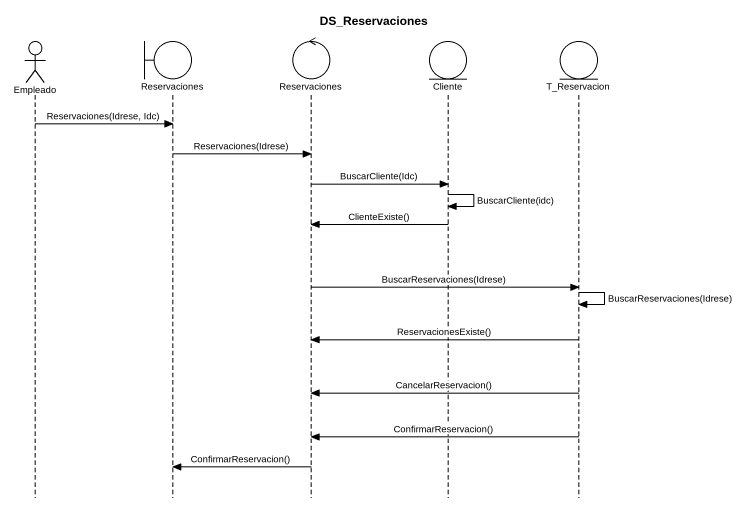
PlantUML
@startuml
title DS_Reservaciones
hide footbox
actor Empleado
boundary Reservaciones
control "Reservaciones" as Reservaciones_2
entity Cliente
entity T_Reservacion

Empleado -> Reservaciones : Reservaciones(Idrese, Idc)
Reservaciones -> Reservaciones_2 : Reservaciones(Idrese)
Reservaciones_2 -> Cliente : BuscarCliente(Idc)
Cliente -> Cliente : BuscarCliente(idc)
Cliente -> Reservaciones_2 : ClienteExiste()
Reservaciones_2 -> T_Reservacion : BuscarReservaciones(Idrese)
T_Reservacion -> T_Reservacion : BuscarReservaciones(Idrese)
T_Reservacion -> Reservaciones_2 : ReservacionesExiste()
T_Reservacion -> Reservaciones_2 : CancelarReservacion()
T_Reservacion -> Reservaciones_2 : ConfirmarReservacion()
Reservaciones_2 -> Reservaciones : ConfirmarReservacion()
@enduml
